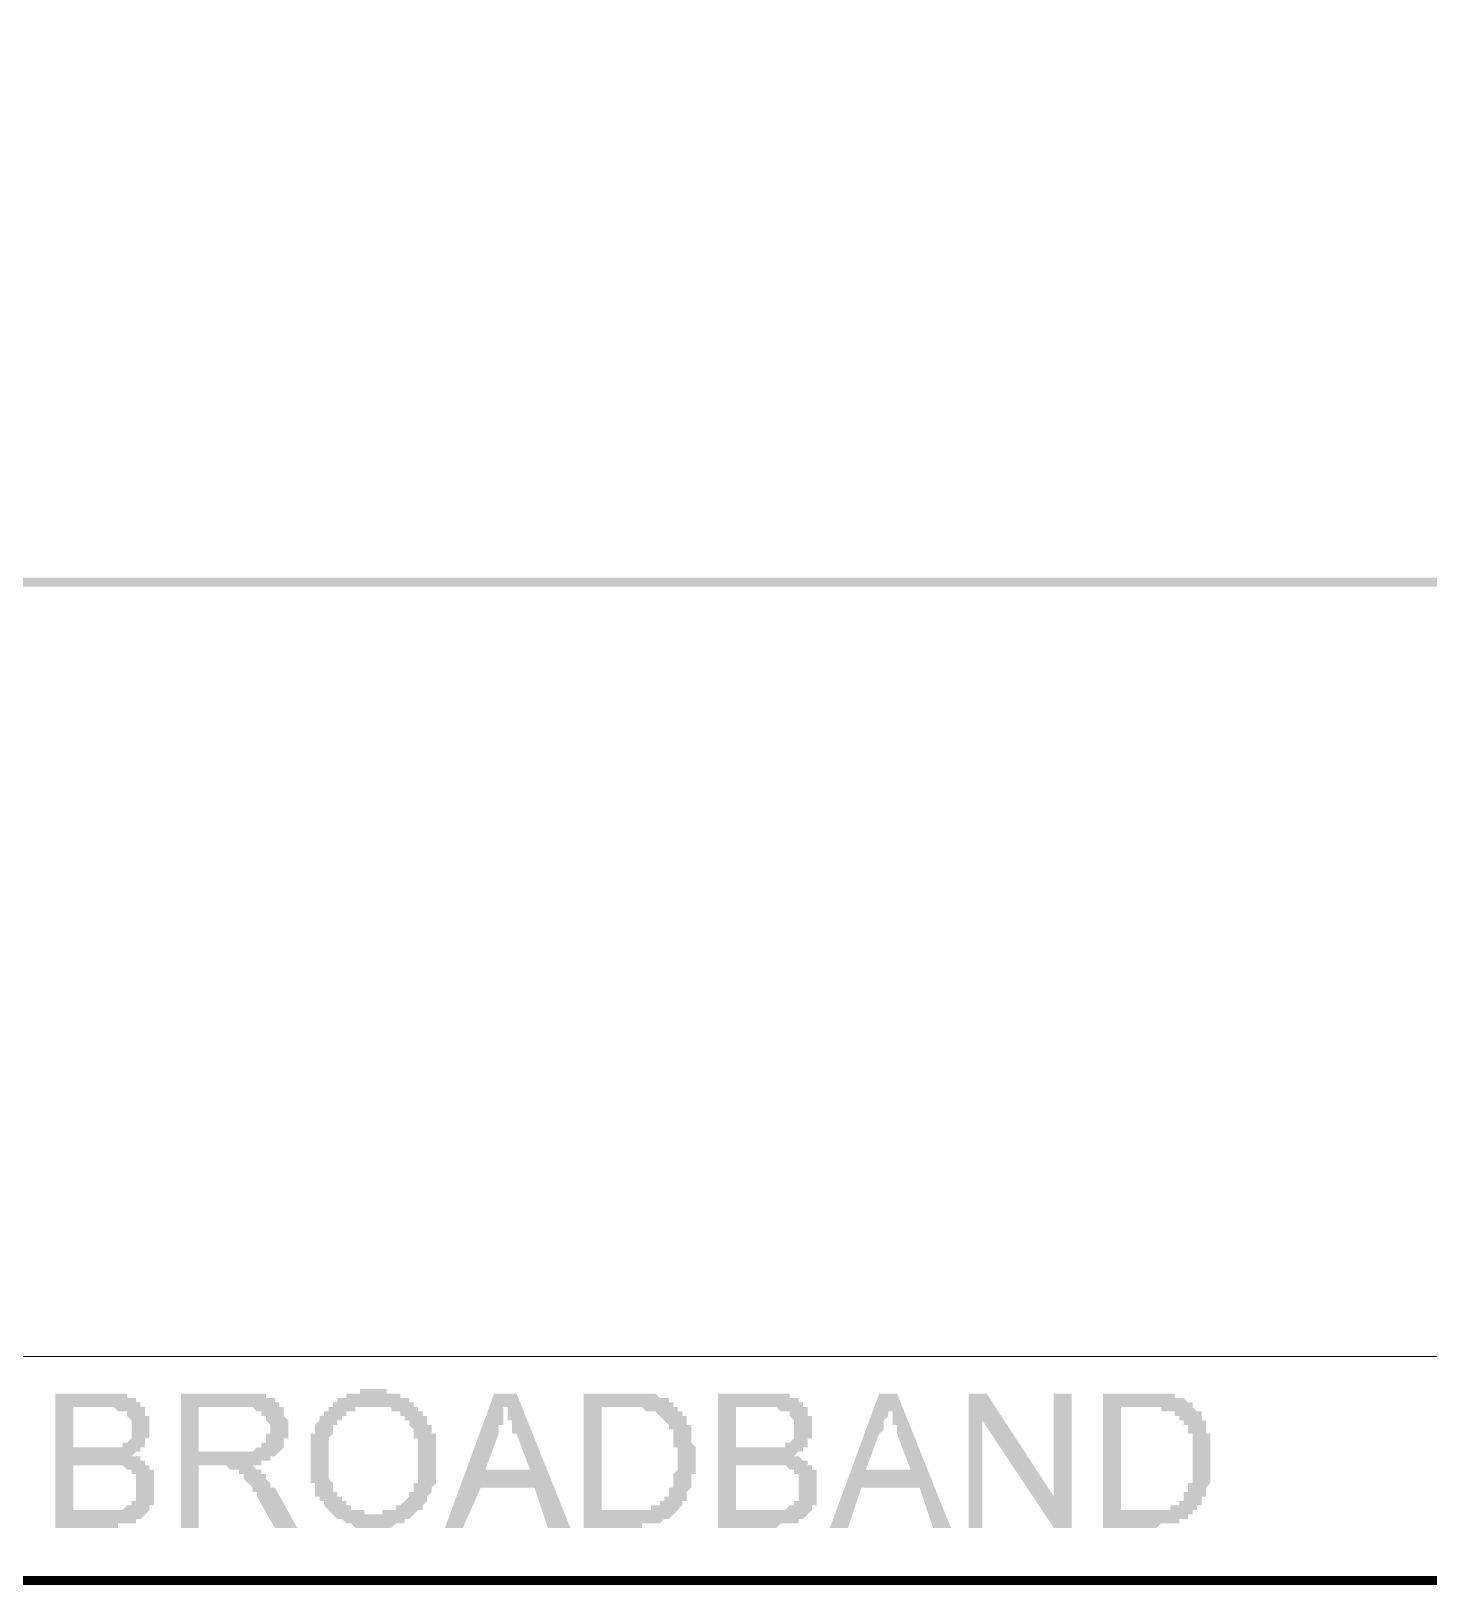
# Model space of a CAD drawing. Header units: millimetres. Extents: x 5.9 to 40.1, y 2 to 30.5.
# Drawn here: x 34.418 to 35.863, y 2.43 to 4.037 of the extents above; entities that cross this region are included whole.
import ezdxf

# ---------------------------------------------------------------- set-up
doc = ezdxf.new("R2010")
doc.units = ezdxf.units.MM
doc.layers.add('PDF_0', color=7, linetype='Continuous')

msp = doc.modelspace()

# ---------------------------------------------------------------- hatches: boundary and pattern name
at = {"layer": 'PDF_0', "true_color": 0x808080, "transparency": 33554559}
h = msp.add_hatch(color=8, dxfattribs=at)
h.paths.add_polyline_path([(34.4433, 2.4894), (34.4433, 2.6282), (34.4942, 2.6282), (34.4989, 2.6282), (34.4989, 2.6282), (34.5035, 2.6282), (34.5035, 2.6282), (34.5081, 2.6282), (34.5081, 2.6282), (34.5081, 2.6282), (34.5127, 2.6282), (34.5127, 2.6282), (34.5174, 2.6282), (34.5174, 2.6282), (34.5174, 2.6236), (34.522, 2.6236), (34.522, 2.6236), (34.522, 2.6236), (34.522, 2.6236), (34.5266, 2.6236), (34.5266, 2.619), (34.5266, 2.619), (34.5312, 2.619), (34.5312, 2.619), (34.5312, 2.6144), (34.5359, 2.6144), (34.5359, 2.6144), (34.5359, 2.6144), (34.5359, 2.6097), (34.5359, 2.6097), (34.5359, 2.6051), (34.5405, 2.6051), (34.5405, 2.6051), (34.5405, 2.6005), (34.5405, 2.6005), (34.5405, 2.5959), (34.5405, 2.5959), (34.5405, 2.5959), (34.5405, 2.5959), (34.5405, 2.5912), (34.5405, 2.5912), (34.5405, 2.5866), (34.5405, 2.5866), (34.5405, 2.5866), (34.5405, 2.582), (34.5359, 2.582), (34.5359, 2.5773), (34.5359, 2.5773), (34.5359, 2.5773), (34.5359, 2.5773), (34.5359, 2.5727), (34.5312, 2.5727), (34.5312, 2.5727), (34.5312, 2.5681), (34.5266, 2.5681), (34.5266, 2.5681), (34.5266, 2.5681), (34.522, 2.5635), (34.522, 2.5635), (34.522, 2.5635), (34.522, 2.5635), (34.5266, 2.5635), (34.5266, 2.5635), (34.5312, 2.5635), (34.5312, 2.5588), (34.5312, 2.5588), (34.5359, 2.5588), (34.5359, 2.5588), (34.5359, 2.5542), (34.5359, 2.5542), (34.5405, 2.5542), (34.5405, 2.5542), (34.5405, 2.5542), (34.5405, 2.5496), (34.5451, 2.5496), (34.5451, 2.5496), (34.5451, 2.545), (34.5451, 2.545), (34.5451, 2.5403), (34.5451, 2.5403), (34.5451, 2.5403), (34.5451, 2.5357), (34.5451, 2.5357), (34.5451, 2.5311), (34.5498, 2.5311), (34.5451, 2.5311), (34.5451, 2.5264), (34.5451, 2.5264), (34.5451, 2.5218), (34.5451, 2.5218), (34.5451, 2.5218), (34.5451, 2.5172), (34.5451, 2.5172), (34.5451, 2.5126), (34.5451, 2.5126), (34.5405, 2.5126), (34.5405, 2.5079), (34.5405, 2.5079), (34.5405, 2.5079), (34.5359, 2.5033), (34.5359, 2.5033), (34.5359, 2.5033), (34.5359, 2.5033), (34.5312, 2.4987), (34.5312, 2.4987), (34.5312, 2.4987), (34.5266, 2.4987), (34.5266, 2.4987), (34.5266, 2.4941), (34.522, 2.4941), (34.522, 2.4941), (34.5174, 2.4941), (34.5174, 2.4941), (34.5174, 2.4941), (34.5127, 2.4941), (34.5127, 2.4941), (34.5127, 2.4941), (34.5081, 2.4941), (34.5081, 2.4941), (34.5081, 2.4894), (34.5035, 2.4894), (34.5035, 2.4894), (34.4989, 2.4894), (34.4989, 2.4894), (34.4942, 2.4894)], flags=0)
h.paths.add_polyline_path([(34.4618, 2.5727), (34.4896, 2.5727), (34.4942, 2.5727), (34.4942, 2.5727), (34.4989, 2.5727), (34.4989, 2.5727), (34.5035, 2.5727), (34.5035, 2.5727), (34.5081, 2.5727), (34.5081, 2.5727), (34.5081, 2.5727), (34.5081, 2.5727), (34.5127, 2.5727), (34.5127, 2.5727), (34.5127, 2.5773), (34.5174, 2.5773), (34.5174, 2.5773), (34.5174, 2.5773), (34.5174, 2.5773), (34.522, 2.582), (34.522, 2.582), (34.522, 2.5866), (34.522, 2.5866), (34.522, 2.5866), (34.522, 2.5912), (34.522, 2.5912), (34.522, 2.5959), (34.522, 2.5959), (34.522, 2.5959), (34.522, 2.6005), (34.522, 2.6005), (34.522, 2.6005), (34.5174, 2.6051), (34.5174, 2.6051), (34.5174, 2.6051), (34.5174, 2.6097), (34.5127, 2.6097), (34.5127, 2.6097), (34.5127, 2.6097), (34.5081, 2.6097), (34.5081, 2.6097), (34.5081, 2.6097), (34.5081, 2.6097), (34.5035, 2.6144), (34.5035, 2.6144), (34.4989, 2.6144), (34.4989, 2.6144), (34.4989, 2.6144), (34.4942, 2.6144), (34.4896, 2.6144), (34.4896, 2.6144), (34.4618, 2.6144)], flags=0)
h.paths.add_polyline_path([(34.4618, 2.5079), (34.4942, 2.5079), (34.4989, 2.5079), (34.4989, 2.5079), (34.5035, 2.5079), (34.5035, 2.5079), (34.5081, 2.5079), (34.5081, 2.5079), (34.5081, 2.5079), (34.5127, 2.5079), (34.5127, 2.5079), (34.5127, 2.5079), (34.5174, 2.5126), (34.5174, 2.5126), (34.5174, 2.5126), (34.522, 2.5126), (34.522, 2.5126), (34.522, 2.5172), (34.522, 2.5172), (34.5266, 2.5172), (34.5266, 2.5218), (34.5266, 2.5218), (34.5266, 2.5218), (34.5266, 2.5264), (34.5266, 2.5264), (34.5266, 2.5264), (34.5266, 2.5311), (34.5266, 2.5311), (34.5266, 2.5311), (34.5266, 2.5357), (34.5266, 2.5357), (34.5266, 2.5403), (34.5266, 2.5403), (34.5266, 2.5403), (34.5266, 2.545), (34.5266, 2.545), (34.522, 2.545), (34.522, 2.5496), (34.522, 2.5496), (34.5174, 2.5496), (34.5174, 2.5496), (34.5174, 2.5496), (34.5127, 2.5542), (34.5127, 2.5542), (34.5127, 2.5542), (34.5127, 2.5542), (34.5081, 2.5542), (34.5081, 2.5542), (34.5035, 2.5542), (34.5035, 2.5542), (34.5035, 2.5542), (34.4989, 2.5542), (34.4989, 2.5542), (34.4942, 2.5542), (34.4942, 2.5542), (34.4618, 2.5542)], flags=0)
h = msp.add_hatch(color=8, dxfattribs=at)
h.paths.add_polyline_path([(34.5729, 2.4894), (34.5729, 2.6282), (34.633, 2.6282), (34.6377, 2.6282), (34.6377, 2.6282), (34.6423, 2.6282), (34.6423, 2.6282), (34.6469, 2.6282), (34.6469, 2.6282), (34.6516, 2.6282), (34.6516, 2.6282), (34.6516, 2.6282), (34.6562, 2.6282), (34.6562, 2.6282), (34.6562, 2.6282), (34.6608, 2.6282), (34.6608, 2.6236), (34.6608, 2.6236), (34.6654, 2.6236), (34.6654, 2.6236), (34.6654, 2.6236), (34.6701, 2.6236), (34.6701, 2.619), (34.6701, 2.619), (34.6747, 2.619), (34.6747, 2.619), (34.6747, 2.6144), (34.6747, 2.6144), (34.6793, 2.6144), (34.6793, 2.6097), (34.6793, 2.6097), (34.6793, 2.6051), (34.6793, 2.6051), (34.6793, 2.6051), (34.6839, 2.6005), (34.6839, 2.6005), (34.6839, 2.5959), (34.6839, 2.5959), (34.6839, 2.5959), (34.6839, 2.5912), (34.6839, 2.5912), (34.6839, 2.5912), (34.6839, 2.5866), (34.6839, 2.5866), (34.6839, 2.582), (34.6839, 2.582), (34.6793, 2.582), (34.6793, 2.5773), (34.6793, 2.5773), (34.6793, 2.5727), (34.6793, 2.5727), (34.6793, 2.5727), (34.6747, 2.5681), (34.6747, 2.5681), (34.6747, 2.5681), (34.6747, 2.5681), (34.6701, 2.5635), (34.6701, 2.5635), (34.6701, 2.5635), (34.6701, 2.5635), (34.6654, 2.5635), (34.6654, 2.5588), (34.6654, 2.5588), (34.6608, 2.5588), (34.6608, 2.5588), (34.6608, 2.5588), (34.6562, 2.5588), (34.6562, 2.5542), (34.6516, 2.5542), (34.6516, 2.5542), (34.6469, 2.5542), (34.6469, 2.5542), (34.6423, 2.5542), (34.6423, 2.5542), (34.6469, 2.5542), (34.6469, 2.5542), (34.6516, 2.5496), (34.6516, 2.5496), (34.6516, 2.5496), (34.6562, 2.5496), (34.6562, 2.545), (34.6562, 2.545), (34.6562, 2.545), (34.6608, 2.545), (34.6608, 2.5403), (34.6608, 2.5403), (34.6608, 2.5403), (34.6654, 2.5357), (34.6654, 2.5357), (34.6654, 2.5357), (34.6654, 2.5311), (34.6701, 2.5311), (34.6701, 2.5311), (34.6701, 2.5311), (34.6932, 2.4894), (34.6701, 2.4894), (34.6516, 2.5218), (34.6516, 2.5218), (34.6516, 2.5218), (34.6516, 2.5264), (34.6469, 2.5264), (34.6469, 2.5311), (34.6469, 2.5311), (34.6469, 2.5311), (34.6423, 2.5357), (34.6423, 2.5357), (34.6423, 2.5357), (34.6423, 2.5357), (34.6377, 2.5403), (34.6377, 2.5403), (34.6377, 2.5403), (34.6377, 2.545), (34.633, 2.545), (34.633, 2.545), (34.633, 2.5496), (34.633, 2.5496), (34.6284, 2.5496), (34.6284, 2.5496), (34.6238, 2.5496), (34.6238, 2.5496), (34.6238, 2.5496), (34.6192, 2.5542), (34.6192, 2.5542), (34.6192, 2.5542), (34.6145, 2.5542), (34.6145, 2.5542), (34.6145, 2.5542), (34.5914, 2.5542), (34.5914, 2.4894)], flags=0)
h.paths.add_polyline_path([(34.5914, 2.5681), (34.6284, 2.5681), (34.633, 2.5681), (34.633, 2.5681), (34.6377, 2.5681), (34.6377, 2.5681), (34.6423, 2.5681), (34.6423, 2.5681), (34.6469, 2.5681), (34.6469, 2.5681), (34.6469, 2.5681), (34.6516, 2.5727), (34.6516, 2.5727), (34.6516, 2.5727), (34.6516, 2.5727), (34.6562, 2.5727), (34.6562, 2.5727), (34.6562, 2.5773), (34.6608, 2.5773), (34.6608, 2.5773), (34.6608, 2.5773), (34.6608, 2.582), (34.6608, 2.582), (34.6608, 2.5866), (34.6654, 2.5866), (34.6654, 2.5866), (34.6654, 2.5912), (34.6654, 2.5912), (34.6654, 2.5912), (34.6654, 2.5959), (34.6654, 2.5959), (34.6608, 2.6005), (34.6608, 2.6005), (34.6608, 2.6005), (34.6608, 2.6051), (34.6608, 2.6051), (34.6562, 2.6051), (34.6562, 2.6097), (34.6562, 2.6097), (34.6562, 2.6097), (34.6516, 2.6097), (34.6516, 2.6097), (34.6516, 2.6097), (34.6469, 2.6144), (34.6469, 2.6144), (34.6469, 2.6144), (34.6423, 2.6144), (34.6423, 2.6144), (34.6377, 2.6144), (34.6377, 2.6144), (34.633, 2.6144), (34.5914, 2.6144)], flags=0)
h = msp.add_hatch(color=8, dxfattribs=at)
h.paths.add_polyline_path([(34.7071, 2.5588), (34.7071, 2.5588), (34.7071, 2.5635), (34.7071, 2.5635), (34.7071, 2.5681), (34.7071, 2.5681), (34.7071, 2.5727), (34.7071, 2.5727), (34.7071, 2.5773), (34.7071, 2.5773), (34.7071, 2.5773), (34.7071, 2.582), (34.7071, 2.582), (34.7071, 2.5866), (34.7117, 2.5866), (34.7117, 2.5866), (34.7117, 2.5912), (34.7117, 2.5912), (34.7117, 2.5912), (34.7117, 2.5959), (34.7117, 2.5959), (34.7163, 2.6005), (34.7163, 2.6005), (34.7163, 2.6005), (34.7163, 2.6005), (34.7163, 2.6051), (34.721, 2.6051), (34.721, 2.6051), (34.721, 2.6097), (34.721, 2.6097), (34.7256, 2.6097), (34.7256, 2.6144), (34.7256, 2.6144), (34.7256, 2.6144), (34.7302, 2.6144), (34.7302, 2.619), (34.7302, 2.619), (34.7348, 2.619), (34.7348, 2.619), (34.7348, 2.6236), (34.7395, 2.6236), (34.7395, 2.6236), (34.7395, 2.6236), (34.7441, 2.6236), (34.7441, 2.6282), (34.7441, 2.6282), (34.7487, 2.6282), (34.7487, 2.6282), (34.7487, 2.6282), (34.7534, 2.6282), (34.7534, 2.6282), (34.758, 2.6282), (34.758, 2.6282), (34.758, 2.6329), (34.7626, 2.6329), (34.7626, 2.6329), (34.7672, 2.6329), (34.7672, 2.6329), (34.7719, 2.6329), (34.7719, 2.6329), (34.7719, 2.6329), (34.7719, 2.6329), (34.7765, 2.6329), (34.7765, 2.6329), (34.7811, 2.6329), (34.7811, 2.6329), (34.7857, 2.6329), (34.7857, 2.6282), (34.7857, 2.6282), (34.7904, 2.6282), (34.7904, 2.6282), (34.795, 2.6282), (34.795, 2.6282), (34.795, 2.6282), (34.7996, 2.6282), (34.7996, 2.6236), (34.7996, 2.6236), (34.8043, 2.6236), (34.8043, 2.6236), (34.8043, 2.6236), (34.8089, 2.6236), (34.8089, 2.619), (34.8135, 2.619), (34.8135, 2.619), (34.8135, 2.619), (34.8135, 2.6144), (34.8181, 2.6144), (34.8181, 2.6144), (34.8181, 2.6097), (34.8228, 2.6097), (34.8228, 2.6097), (34.8228, 2.6097), (34.8228, 2.6051), (34.8274, 2.6051), (34.8274, 2.6005), (34.8274, 2.6005), (34.8274, 2.6005), (34.8274, 2.5959), (34.832, 2.5959), (34.832, 2.5959), (34.832, 2.5959), (34.832, 2.5912), (34.832, 2.5912), (34.832, 2.5866), (34.832, 2.5866), (34.8366, 2.5866), (34.8366, 2.582), (34.8366, 2.582), (34.8366, 2.5773), (34.8366, 2.5773), (34.8366, 2.5773), (34.8366, 2.5727), (34.8366, 2.5727), (34.8366, 2.5681), (34.8366, 2.5681), (34.8366, 2.5681), (34.8366, 2.5635), (34.8366, 2.5635), (34.8366, 2.5588), (34.8366, 2.5588), (34.8366, 2.5542), (34.8366, 2.5542), (34.8366, 2.5496), (34.8366, 2.5496), (34.8366, 2.5496), (34.8366, 2.545), (34.8366, 2.545), (34.8366, 2.5403), (34.8366, 2.5403), (34.8366, 2.5403), (34.8366, 2.5357), (34.8366, 2.5357), (34.832, 2.5311), (34.832, 2.5311), (34.832, 2.5311), (34.832, 2.5265), (34.832, 2.5265), (34.832, 2.5265), (34.8274, 2.5218), (34.8274, 2.5218), (34.8274, 2.5218), (34.8274, 2.5172), (34.8274, 2.5172), (34.8274, 2.5172), (34.8228, 2.5126), (34.8228, 2.5126), (34.8228, 2.5126), (34.8228, 2.5079), (34.8181, 2.5079), (34.8181, 2.5079), (34.8181, 2.5079), (34.8135, 2.5033), (34.8135, 2.5033), (34.8135, 2.5033), (34.8089, 2.4987), (34.8089, 2.4987), (34.8089, 2.4987), (34.8043, 2.4987), (34.8043, 2.4987), (34.8043, 2.4987), (34.8043, 2.4941), (34.7996, 2.4941), (34.7996, 2.4941), (34.795, 2.4941), (34.795, 2.4941), (34.795, 2.4941), (34.7904, 2.4894), (34.7904, 2.4894), (34.7857, 2.4894), (34.7857, 2.4894), (34.7857, 2.4894), (34.7811, 2.4894), (34.7811, 2.4894), (34.7765, 2.4894), (34.7765, 2.4894), (34.7765, 2.4894), (34.7719, 2.4894), (34.7719, 2.4894), (34.7719, 2.4894), (34.7672, 2.4894), (34.7672, 2.4894), (34.7626, 2.4894), (34.7626, 2.4894), (34.758, 2.4894), (34.758, 2.4894), (34.758, 2.4894), (34.7534, 2.4894), (34.7534, 2.4894), (34.7487, 2.4941), (34.7487, 2.4941), (34.7487, 2.4941), (34.7441, 2.4941), (34.7441, 2.4941), (34.7441, 2.4941), (34.7395, 2.4987), (34.7395, 2.4987), (34.7395, 2.4987), (34.7348, 2.4987), (34.7348, 2.4987), (34.7348, 2.4987), (34.7302, 2.5033), (34.7302, 2.5033), (34.7302, 2.5033), (34.7302, 2.5033), (34.7256, 2.5079), (34.7256, 2.5079), (34.7256, 2.5079), (34.721, 2.5126), (34.721, 2.5126), (34.721, 2.5126), (34.721, 2.5172), (34.7163, 2.5172), (34.7163, 2.5172), (34.7163, 2.5218), (34.7163, 2.5218), (34.7163, 2.5218), (34.7117, 2.5218), (34.7117, 2.5265), (34.7117, 2.5265), (34.7117, 2.5311), (34.7117, 2.5311), (34.7117, 2.5311), (34.7117, 2.5357), (34.7071, 2.5357), (34.7071, 2.5403), (34.7071, 2.5403), (34.7071, 2.5403), (34.7071, 2.545), (34.7071, 2.545), (34.7071, 2.5496), (34.7071, 2.5496), (34.7071, 2.5496), (34.7071, 2.5542), (34.7071, 2.5542), (34.7071, 2.5588), (34.7071, 2.5588)], flags=0)
h.paths.add_polyline_path([(34.7256, 2.5588), (34.7256, 2.5542), (34.7256, 2.5542), (34.7256, 2.5496), (34.7256, 2.5496), (34.7256, 2.5496), (34.7256, 2.545), (34.7256, 2.545), (34.7256, 2.5403), (34.7256, 2.5403), (34.7256, 2.5403), (34.7302, 2.5357), (34.7302, 2.5357), (34.7302, 2.5311), (34.7302, 2.5311), (34.7302, 2.5311), (34.7302, 2.5265), (34.7302, 2.5265), (34.7348, 2.5265), (34.7348, 2.5218), (34.7348, 2.5218), (34.7348, 2.5218), (34.7395, 2.5218), (34.7395, 2.5172), (34.7395, 2.5172), (34.7395, 2.5172), (34.7441, 2.5172), (34.7441, 2.5126), (34.7441, 2.5126), (34.7487, 2.5126), (34.7487, 2.5126), (34.7487, 2.5079), (34.7534, 2.5079), (34.7534, 2.5079), (34.7534, 2.5079), (34.758, 2.5079), (34.758, 2.5079), (34.7626, 2.5079), (34.7626, 2.5033), (34.7626, 2.5033), (34.7672, 2.5033), (34.7672, 2.5033), (34.7719, 2.5033), (34.7719, 2.5033), (34.7719, 2.5033), (34.7719, 2.5033), (34.7765, 2.5033), (34.7765, 2.5033), (34.7811, 2.5033), (34.7811, 2.5033), (34.7811, 2.5079), (34.7857, 2.5079), (34.7857, 2.5079), (34.7904, 2.5079), (34.7904, 2.5079), (34.7904, 2.5079), (34.795, 2.5079), (34.795, 2.5126), (34.795, 2.5126), (34.7996, 2.5126), (34.7996, 2.5126), (34.7996, 2.5126), (34.8043, 2.5172), (34.8043, 2.5172), (34.8043, 2.5172), (34.8043, 2.5172), (34.8089, 2.5218), (34.8089, 2.5218), (34.8089, 2.5218), (34.8089, 2.5265), (34.8089, 2.5265), (34.8135, 2.5265), (34.8135, 2.5311), (34.8135, 2.5311), (34.8135, 2.5311), (34.8135, 2.5357), (34.8135, 2.5357), (34.8181, 2.5357), (34.8181, 2.5403), (34.8181, 2.5403), (34.8181, 2.5403), (34.8181, 2.545), (34.8181, 2.545), (34.8181, 2.5496), (34.8181, 2.5496), (34.8181, 2.5542), (34.8181, 2.5542), (34.8181, 2.5588), (34.8181, 2.5588), (34.8181, 2.5588), (34.8181, 2.5635), (34.8181, 2.5635), (34.8181, 2.5681), (34.8181, 2.5681), (34.8181, 2.5681), (34.8181, 2.5727), (34.8181, 2.5727), (34.8181, 2.5773), (34.8181, 2.5773), (34.8181, 2.582), (34.8181, 2.582), (34.8135, 2.582), (34.8135, 2.5866), (34.8135, 2.5866), (34.8135, 2.5866), (34.8135, 2.5912), (34.8135, 2.5912), (34.8135, 2.5912), (34.8089, 2.5959), (34.8089, 2.5959), (34.8089, 2.5959), (34.8089, 2.6005), (34.8043, 2.6005), (34.8043, 2.6005), (34.8043, 2.6051), (34.8043, 2.6051), (34.7996, 2.6051), (34.7996, 2.6051), (34.7996, 2.6097), (34.795, 2.6097), (34.795, 2.6097), (34.795, 2.6097), (34.7904, 2.6097), (34.7904, 2.6144), (34.7904, 2.6144), (34.7857, 2.6144), (34.7857, 2.6144), (34.7811, 2.6144), (34.7811, 2.6144), (34.7811, 2.6144), (34.7765, 2.6144), (34.7765, 2.6144), (34.7719, 2.6144), (34.7719, 2.6144), (34.7719, 2.6144), (34.7672, 2.6144), (34.7672, 2.6144), (34.7626, 2.6144), (34.7626, 2.6144), (34.7626, 2.6144), (34.758, 2.6144), (34.758, 2.6144), (34.7534, 2.6144), (34.7534, 2.6144), (34.7534, 2.6097), (34.7487, 2.6097), (34.7487, 2.6097), (34.7487, 2.6097), (34.7441, 2.6097), (34.7441, 2.6051), (34.7441, 2.6051), (34.7395, 2.6051), (34.7395, 2.6051), (34.7395, 2.6005), (34.7395, 2.6005), (34.7348, 2.6005), (34.7348, 2.6005), (34.7348, 2.5959), (34.7348, 2.5959), (34.7348, 2.5959), (34.7302, 2.5959), (34.7302, 2.5912), (34.7302, 2.5912), (34.7302, 2.5912), (34.7302, 2.5866), (34.7302, 2.5866), (34.7302, 2.5866), (34.7256, 2.582), (34.7256, 2.582), (34.7256, 2.5773), (34.7256, 2.5773), (34.7256, 2.5727), (34.7256, 2.5727), (34.7256, 2.5727), (34.7256, 2.5681), (34.7256, 2.5681), (34.7256, 2.5635), (34.7256, 2.5635), (34.7256, 2.5588), (34.7256, 2.5588)], flags=0)
h = msp.add_hatch(color=8, dxfattribs=at)
h.paths.add_polyline_path([(34.8459, 2.4894), (34.8968, 2.6282), (34.9199, 2.6282), (34.9755, 2.4894), (34.9523, 2.4894), (34.9384, 2.5311), (34.8829, 2.5311), (34.8644, 2.4894)], flags=0)
h.paths.add_polyline_path([(34.8875, 2.5496), (34.9338, 2.5496), (34.9199, 2.5866), (34.9153, 2.5866), (34.9153, 2.5912), (34.9153, 2.5912), (34.9153, 2.5959), (34.9153, 2.5959), (34.9153, 2.6005), (34.9153, 2.6005), (34.9107, 2.6005), (34.9107, 2.6051), (34.9107, 2.6051), (34.9107, 2.6097), (34.9107, 2.6097), (34.9107, 2.6097), (34.9107, 2.6144), (34.9107, 2.6144), (34.9107, 2.6144), (34.9061, 2.6144), (34.9061, 2.6097), (34.9061, 2.6097), (34.9061, 2.6051), (34.9061, 2.6051), (34.9061, 2.6051), (34.9061, 2.6005), (34.9061, 2.6005), (34.9061, 2.5959), (34.9014, 2.5959), (34.9014, 2.5959), (34.9014, 2.5912), (34.9014, 2.5912), (34.9014, 2.5866), (34.9014, 2.5866)], flags=0)
h = msp.add_hatch(color=8, dxfattribs=at)
h.paths.add_polyline_path([(34.9893, 2.4894), (34.9893, 2.6282), (35.0356, 2.6282), (35.0402, 2.6282), (35.0402, 2.6282), (35.0449, 2.6282), (35.0449, 2.6282), (35.0495, 2.6282), (35.0495, 2.6282), (35.0541, 2.6282), (35.0541, 2.6282), (35.0541, 2.6282), (35.0587, 2.6282), (35.0587, 2.6282), (35.0587, 2.6282), (35.0634, 2.6282), (35.0634, 2.6282), (35.0634, 2.6282), (35.068, 2.6236), (35.068, 2.6236), (35.0726, 2.6236), (35.0726, 2.6236), (35.0726, 2.6236), (35.0773, 2.6236), (35.0773, 2.619), (35.0773, 2.619), (35.0819, 2.619), (35.0819, 2.619), (35.0819, 2.6144), (35.0865, 2.6144), (35.0865, 2.6144), (35.0865, 2.6097), (35.0865, 2.6097), (35.0911, 2.6097), (35.0911, 2.6097), (35.0911, 2.6051), (35.0911, 2.6051), (35.0958, 2.6051), (35.0958, 2.6005), (35.0958, 2.6005), (35.0958, 2.5959), (35.0958, 2.5959), (35.1004, 2.5959), (35.1004, 2.5959), (35.1004, 2.5912), (35.1004, 2.5912), (35.1004, 2.5866), (35.1004, 2.5866), (35.1004, 2.5866), (35.1004, 2.582), (35.1004, 2.582), (35.1004, 2.5773), (35.1004, 2.5773), (35.1004, 2.5773), (35.105, 2.5727), (35.105, 2.5727), (35.105, 2.5681), (35.105, 2.5681), (35.105, 2.5681), (35.105, 2.5635), (35.105, 2.5635), (35.105, 2.5588), (35.105, 2.5588), (35.105, 2.5588), (35.105, 2.5542), (35.105, 2.5542), (35.105, 2.5496), (35.105, 2.5496), (35.105, 2.545), (35.1004, 2.545), (35.1004, 2.545), (35.1004, 2.5403), (35.1004, 2.5403), (35.1004, 2.5357), (35.1004, 2.5357), (35.1004, 2.5357), (35.1004, 2.5311), (35.1004, 2.5311), (35.1004, 2.5311), (35.0958, 2.5264), (35.0958, 2.5264), (35.0958, 2.5218), (35.0958, 2.5218), (35.0958, 2.5218), (35.0958, 2.5172), (35.0911, 2.5172), (35.0911, 2.5172), (35.0911, 2.5126), (35.0911, 2.5126), (35.0911, 2.5126), (35.0865, 2.5079), (35.0865, 2.5079), (35.0865, 2.5079), (35.0819, 2.5033), (35.0819, 2.5033), (35.0819, 2.5033), (35.0819, 2.5033), (35.0773, 2.4987), (35.0773, 2.4987), (35.0773, 2.4987), (35.0773, 2.4987), (35.0726, 2.4987), (35.0726, 2.4987), (35.068, 2.4941), (35.068, 2.4941), (35.068, 2.4941), (35.0634, 2.4941), (35.0634, 2.4941), (35.0634, 2.4941), (35.0587, 2.4941), (35.0587, 2.4941), (35.0541, 2.4941), (35.0541, 2.4941), (35.0541, 2.4941), (35.0495, 2.4941), (35.0495, 2.4894), (35.0449, 2.4894), (35.0449, 2.4894), (35.0449, 2.4894), (35.0402, 2.4894), (35.0402, 2.4894)], flags=0)
h.paths.add_polyline_path([(35.0079, 2.5079), (35.0356, 2.5079), (35.0402, 2.5079), (35.0402, 2.5079), (35.0449, 2.5079), (35.0449, 2.5079), (35.0495, 2.5079), (35.0495, 2.5079), (35.0541, 2.5079), (35.0541, 2.5079), (35.0541, 2.5079), (35.0587, 2.5079), (35.0587, 2.5079), (35.0587, 2.5079), (35.0587, 2.5126), (35.0634, 2.5126), (35.0634, 2.5126), (35.068, 2.5126), (35.068, 2.5126), (35.068, 2.5172), (35.0726, 2.5172), (35.0726, 2.5172), (35.0726, 2.5172), (35.0726, 2.5218), (35.0726, 2.5218), (35.0773, 2.5218), (35.0773, 2.5264), (35.0773, 2.5264), (35.0773, 2.5264), (35.0773, 2.5311), (35.0819, 2.5311), (35.0819, 2.5357), (35.0819, 2.5357), (35.0819, 2.5357), (35.0819, 2.5357), (35.0819, 2.5403), (35.0819, 2.5403), (35.0819, 2.545), (35.0819, 2.545), (35.0819, 2.545), (35.0865, 2.5496), (35.0865, 2.5496), (35.0865, 2.5542), (35.0865, 2.5542), (35.0865, 2.5588), (35.0865, 2.5588), (35.0865, 2.5635), (35.0865, 2.5635), (35.0865, 2.5681), (35.0865, 2.5681), (35.0865, 2.5681), (35.0865, 2.5727), (35.0819, 2.5727), (35.0819, 2.5773), (35.0819, 2.5773), (35.0819, 2.582), (35.0819, 2.582), (35.0819, 2.582), (35.0819, 2.5866), (35.0819, 2.5866), (35.0819, 2.5866), (35.0819, 2.5912), (35.0773, 2.5912), (35.0773, 2.5912), (35.0773, 2.5959), (35.0773, 2.5959), (35.0773, 2.5959), (35.0773, 2.5959), (35.0726, 2.6005), (35.0726, 2.6005), (35.0726, 2.6005), (35.068, 2.6051), (35.068, 2.6051), (35.068, 2.6051), (35.068, 2.6051), (35.0634, 2.6097), (35.0634, 2.6097), (35.0634, 2.6097), (35.0587, 2.6097), (35.0587, 2.6097), (35.0587, 2.6097), (35.0587, 2.6097), (35.0541, 2.6097), (35.0541, 2.6097), (35.0495, 2.6144), (35.0495, 2.6144), (35.0495, 2.6144), (35.0449, 2.6144), (35.0449, 2.6144), (35.0402, 2.6144), (35.0402, 2.6144), (35.0356, 2.6144), (35.0079, 2.6144)], flags=0)
h = msp.add_hatch(color=8, dxfattribs=at)
h.paths.add_polyline_path([(35.1282, 2.4894), (35.1282, 2.6282), (35.1791, 2.6282), (35.1837, 2.6282), (35.1837, 2.6282), (35.1883, 2.6282), (35.1883, 2.6282), (35.1883, 2.6282), (35.1929, 2.6282), (35.1929, 2.6282), (35.1976, 2.6282), (35.1976, 2.6282), (35.1976, 2.6282), (35.2022, 2.6282), (35.2022, 2.6236), (35.2022, 2.6236), (35.2068, 2.6236), (35.2068, 2.6236), (35.2068, 2.6236), (35.2114, 2.6236), (35.2114, 2.619), (35.2114, 2.619), (35.2161, 2.619), (35.2161, 2.619), (35.2161, 2.6144), (35.2161, 2.6144), (35.2207, 2.6144), (35.2207, 2.6144), (35.2207, 2.6097), (35.2207, 2.6097), (35.2207, 2.6051), (35.2253, 2.6051), (35.2253, 2.6051), (35.2253, 2.6005), (35.2253, 2.6005), (35.2253, 2.5959), (35.2253, 2.5959), (35.2253, 2.5959), (35.2253, 2.5959), (35.2253, 2.5912), (35.2253, 2.5912), (35.2253, 2.5866), (35.2253, 2.5866), (35.2253, 2.5866), (35.2253, 2.582), (35.2207, 2.582), (35.2207, 2.5773), (35.2207, 2.5773), (35.2207, 2.5773), (35.2207, 2.5773), (35.2207, 2.5727), (35.2161, 2.5727), (35.2161, 2.5727), (35.2161, 2.5681), (35.2114, 2.5681), (35.2114, 2.5681), (35.2114, 2.5681), (35.2068, 2.5635), (35.2068, 2.5635), (35.2068, 2.5635), (35.2068, 2.5635), (35.2114, 2.5635), (35.2114, 2.5635), (35.2114, 2.5635), (35.2161, 2.5588), (35.2161, 2.5588), (35.2207, 2.5588), (35.2207, 2.5588), (35.2207, 2.5542), (35.2207, 2.5542), (35.2253, 2.5542), (35.2253, 2.5542), (35.2253, 2.5542), (35.2253, 2.5496), (35.2253, 2.5496), (35.23, 2.5496), (35.23, 2.545), (35.23, 2.545), (35.23, 2.5403), (35.23, 2.5403), (35.23, 2.5403), (35.23, 2.5357), (35.23, 2.5357), (35.23, 2.5311), (35.23, 2.5311), (35.23, 2.5311), (35.23, 2.5264), (35.23, 2.5264), (35.23, 2.5218), (35.23, 2.5218), (35.23, 2.5218), (35.23, 2.5172), (35.23, 2.5172), (35.23, 2.5126), (35.23, 2.5126), (35.2253, 2.5126), (35.2253, 2.5079), (35.2253, 2.5079), (35.2253, 2.5079), (35.2207, 2.5033), (35.2207, 2.5033), (35.2207, 2.5033), (35.2207, 2.5033), (35.2161, 2.4987), (35.2161, 2.4987), (35.2161, 2.4987), (35.2114, 2.4987), (35.2114, 2.4987), (35.2114, 2.4941), (35.2068, 2.4941), (35.2068, 2.4941), (35.2022, 2.4941), (35.2022, 2.4941), (35.2022, 2.4941), (35.1976, 2.4941), (35.1976, 2.4941), (35.1976, 2.4941), (35.1929, 2.4941), (35.1929, 2.4941), (35.1883, 2.4894), (35.1883, 2.4894), (35.1883, 2.4894), (35.1837, 2.4894), (35.1837, 2.4894), (35.1791, 2.4894)], flags=0)
h.paths.add_polyline_path([(35.1467, 2.5727), (35.1744, 2.5727), (35.1791, 2.5727), (35.1791, 2.5727), (35.1837, 2.5727), (35.1837, 2.5727), (35.1883, 2.5727), (35.1883, 2.5727), (35.1929, 2.5727), (35.1929, 2.5727), (35.1929, 2.5727), (35.1929, 2.5727), (35.1976, 2.5727), (35.1976, 2.5727), (35.1976, 2.5773), (35.2022, 2.5773), (35.2022, 2.5773), (35.2022, 2.5773), (35.2022, 2.5773), (35.2068, 2.582), (35.2068, 2.582), (35.2068, 2.5866), (35.2068, 2.5866), (35.2068, 2.5866), (35.2068, 2.5912), (35.2068, 2.5912), (35.2068, 2.5959), (35.2068, 2.5959), (35.2068, 2.5959), (35.2068, 2.6005), (35.2068, 2.6005), (35.2068, 2.6005), (35.2022, 2.6051), (35.2022, 2.6051), (35.2022, 2.6051), (35.2022, 2.6097), (35.1976, 2.6097), (35.1976, 2.6097), (35.1976, 2.6097), (35.1929, 2.6097), (35.1929, 2.6097), (35.1929, 2.6097), (35.1929, 2.6097), (35.1883, 2.6144), (35.1883, 2.6144), (35.1837, 2.6144), (35.1837, 2.6144), (35.1791, 2.6144), (35.1791, 2.6144), (35.1744, 2.6144), (35.1744, 2.6144), (35.1467, 2.6144)], flags=0)
h.paths.add_polyline_path([(35.1467, 2.5079), (35.1791, 2.5079), (35.1837, 2.5079), (35.1837, 2.5079), (35.1883, 2.5079), (35.1883, 2.5079), (35.1929, 2.5079), (35.1929, 2.5079), (35.1929, 2.5079), (35.1929, 2.5079), (35.1976, 2.5079), (35.1976, 2.5079), (35.2022, 2.5126), (35.2022, 2.5126), (35.2022, 2.5126), (35.2068, 2.5126), (35.2068, 2.5126), (35.2068, 2.5172), (35.2068, 2.5172), (35.2114, 2.5172), (35.2114, 2.5218), (35.2114, 2.5218), (35.2114, 2.5218), (35.2114, 2.5264), (35.2114, 2.5264), (35.2114, 2.5264), (35.2114, 2.5311), (35.2114, 2.5311), (35.2114, 2.5311), (35.2114, 2.5357), (35.2114, 2.5357), (35.2114, 2.5403), (35.2114, 2.5403), (35.2114, 2.5403), (35.2114, 2.545), (35.2114, 2.545), (35.2068, 2.545), (35.2068, 2.5496), (35.2068, 2.5496), (35.2022, 2.5496), (35.2022, 2.5496), (35.2022, 2.5496), (35.1976, 2.5542), (35.1976, 2.5542), (35.1976, 2.5542), (35.1976, 2.5542), (35.1929, 2.5542), (35.1929, 2.5542), (35.1883, 2.5542), (35.1883, 2.5542), (35.1883, 2.5542), (35.1837, 2.5542), (35.1837, 2.5542), (35.1791, 2.5542), (35.1791, 2.5542), (35.1467, 2.5542)], flags=0)
h = msp.add_hatch(color=8, dxfattribs=at)
h.paths.add_polyline_path([(35.2438, 2.4894), (35.2947, 2.6282), (35.3132, 2.6282), (35.3688, 2.4894), (35.3503, 2.4894), (35.3364, 2.5311), (35.2762, 2.5311), (35.2623, 2.4894)], flags=0)
h.paths.add_polyline_path([(35.2809, 2.5496), (35.3271, 2.5496), (35.3132, 2.5866), (35.3132, 2.5866), (35.3132, 2.5912), (35.3132, 2.5912), (35.3132, 2.5959), (35.3086, 2.5959), (35.3086, 2.6005), (35.3086, 2.6005), (35.3086, 2.6005), (35.3086, 2.6051), (35.3086, 2.6051), (35.3086, 2.6097), (35.304, 2.6097), (35.304, 2.6097), (35.304, 2.6144), (35.304, 2.6144), (35.304, 2.6144), (35.304, 2.6144), (35.304, 2.6097), (35.304, 2.6097), (35.304, 2.6051), (35.304, 2.6051), (35.304, 2.6051), (35.2994, 2.6005), (35.2994, 2.6005), (35.2994, 2.5959), (35.2994, 2.5959), (35.2994, 2.5959), (35.2994, 2.5912), (35.2994, 2.5912), (35.2947, 2.5866), (35.2947, 2.5866)], flags=0)
msp.add_hatch(color=8, dxfattribs=at).paths.add_polyline_path([(35.3873, 2.4894), (35.3873, 2.6282), (35.4058, 2.6282), (35.4752, 2.5218), (35.4752, 2.6282), (35.4937, 2.6282), (35.4937, 2.4894), (35.4752, 2.4894), (35.4012, 2.6005), (35.4012, 2.4894)])
h = msp.add_hatch(color=8, dxfattribs=at)
h.paths.add_polyline_path([(35.5261, 2.4894), (35.5261, 2.6282), (35.5724, 2.6282), (35.5724, 2.6282), (35.577, 2.6282), (35.577, 2.6282), (35.5816, 2.6282), (35.5816, 2.6282), (35.5863, 2.6282), (35.5863, 2.6282), (35.5909, 2.6282), (35.5909, 2.6282), (35.5909, 2.6282), (35.5955, 2.6282), (35.5955, 2.6282), (35.5955, 2.6282), (35.6001, 2.6282), (35.6001, 2.6282), (35.6001, 2.6236), (35.6048, 2.6236), (35.6048, 2.6236), (35.6094, 2.6236), (35.6094, 2.6236), (35.6094, 2.6236), (35.614, 2.619), (35.614, 2.619), (35.614, 2.619), (35.6186, 2.619), (35.6186, 2.6144), (35.6186, 2.6144), (35.6186, 2.6144), (35.6233, 2.6097), (35.6233, 2.6097), (35.6233, 2.6097), (35.6279, 2.6097), (35.6279, 2.6051), (35.6279, 2.6051), (35.6279, 2.6051), (35.6279, 2.6005), (35.6325, 2.6005), (35.6325, 2.5959), (35.6325, 2.5959), (35.6325, 2.5959), (35.6325, 2.5959), (35.6325, 2.5912), (35.6325, 2.5912), (35.6325, 2.5866), (35.6371, 2.5866), (35.6371, 2.5866), (35.6371, 2.582), (35.6371, 2.582), (35.6371, 2.5773), (35.6371, 2.5773), (35.6371, 2.5773), (35.6371, 2.5727), (35.6371, 2.5727), (35.6371, 2.5681), (35.6371, 2.5681), (35.6371, 2.5681), (35.6371, 2.5635), (35.6371, 2.5635), (35.6371, 2.5588), (35.6371, 2.5588), (35.6371, 2.5588), (35.6371, 2.5542), (35.6371, 2.5542), (35.6371, 2.5496), (35.6371, 2.5496), (35.6371, 2.545), (35.6371, 2.545), (35.6371, 2.545), (35.6371, 2.5403), (35.6371, 2.5403), (35.6371, 2.5357), (35.6371, 2.5357), (35.6371, 2.5357), (35.6325, 2.5311), (35.6325, 2.5311), (35.6325, 2.5311), (35.6325, 2.5264), (35.6325, 2.5264), (35.6325, 2.5218), (35.6325, 2.5218), (35.6279, 2.5218), (35.6279, 2.5172), (35.6279, 2.5172), (35.6279, 2.5172), (35.6279, 2.5126), (35.6233, 2.5126), (35.6233, 2.5126), (35.6233, 2.5079), (35.6233, 2.5079), (35.6186, 2.5079), (35.6186, 2.5033), (35.6186, 2.5033), (35.614, 2.5033), (35.614, 2.5033), (35.614, 2.4987), (35.614, 2.4987), (35.6094, 2.4987), (35.6094, 2.4987), (35.6094, 2.4987), (35.6048, 2.4987), (35.6048, 2.4941), (35.6048, 2.4941), (35.6001, 2.4941), (35.6001, 2.4941), (35.5955, 2.4941), (35.5955, 2.4941), (35.5955, 2.4941), (35.5909, 2.4941), (35.5909, 2.4941), (35.5909, 2.4941), (35.5863, 2.4941), (35.5863, 2.4941), (35.5816, 2.4894), (35.5816, 2.4894), (35.5816, 2.4894), (35.577, 2.4894), (35.577, 2.4894), (35.5724, 2.4894)], flags=0)
h.paths.add_polyline_path([(35.5446, 2.5079), (35.5724, 2.5079), (35.5724, 2.5079), (35.577, 2.5079), (35.577, 2.5079), (35.5816, 2.5079), (35.5816, 2.5079), (35.5863, 2.5079), (35.5863, 2.5079), (35.5909, 2.5079), (35.5909, 2.5079), (35.5909, 2.5079), (35.5955, 2.5079), (35.5955, 2.5079), (35.5955, 2.5126), (35.5955, 2.5126), (35.6001, 2.5126), (35.6001, 2.5126), (35.6048, 2.5126), (35.6048, 2.5172), (35.6048, 2.5172), (35.6048, 2.5172), (35.6094, 2.5172), (35.6094, 2.5218), (35.6094, 2.5218), (35.6094, 2.5218), (35.6094, 2.5264), (35.614, 2.5264), (35.614, 2.5264), (35.614, 2.5311), (35.614, 2.5311), (35.614, 2.5357), (35.614, 2.5357), (35.6186, 2.5357), (35.6186, 2.5357), (35.6186, 2.5403), (35.6186, 2.5403), (35.6186, 2.545), (35.6186, 2.545), (35.6186, 2.545), (35.6186, 2.5496), (35.6186, 2.5496), (35.6186, 2.5542), (35.6186, 2.5542), (35.6186, 2.5588), (35.6186, 2.5588), (35.6186, 2.5635), (35.6186, 2.5635), (35.6186, 2.5681), (35.6186, 2.5681), (35.6186, 2.5681), (35.6186, 2.5727), (35.6186, 2.5727), (35.6186, 2.5773), (35.6186, 2.5773), (35.6186, 2.582), (35.6186, 2.582), (35.6186, 2.582), (35.6186, 2.5866), (35.614, 2.5866), (35.614, 2.5866), (35.614, 2.5912), (35.614, 2.5912), (35.614, 2.5912), (35.614, 2.5959), (35.614, 2.5959), (35.6094, 2.5959), (35.6094, 2.5959), (35.6094, 2.6005), (35.6094, 2.6005), (35.6048, 2.6005), (35.6048, 2.6051), (35.6048, 2.6051), (35.6001, 2.6051), (35.6001, 2.6051), (35.6001, 2.6097), (35.5955, 2.6097), (35.5955, 2.6097), (35.5955, 2.6097), (35.5955, 2.6097), (35.5909, 2.6097), (35.5909, 2.6097), (35.5909, 2.6097), (35.5863, 2.6097), (35.5863, 2.6144), (35.5863, 2.6144), (35.5816, 2.6144), (35.5816, 2.6144), (35.577, 2.6144), (35.577, 2.6144), (35.5724, 2.6144), (35.5724, 2.6144), (35.5446, 2.6144)], flags=0)

# ---------------------------------------------------------------- linework, layer by layer
at = {"layer": 'PDF_0', "lineweight": 0, "const_width": 0.00925}
msp.add_lwpolyline([(40.0887, 2.4351), (40.0887, 30.5349), (5.8905, 30.5349), (5.8905, 2.4351)], close=True, dxfattribs=at)
at = {"layer": 'PDF_0', "color": 8, "lineweight": 0, "true_color": 0x808080}
msp.add_lwpolyline([(34.3883, 2.6664), (40.0887, 2.6664)], dxfattribs=at)
at = {"layer": 'PDF_0', "transparency": 33554559}
for points in [[(5.8905, 3.4715), (5.8905, 3.4622), (40.0887, 3.4715)], [(5.8905, 3.4622), (40.0887, 3.4715), (40.0887, 3.4622)]]:
    msp.add_solid(points, dxfattribs=at)

doc.saveas('drawing.dxf')
